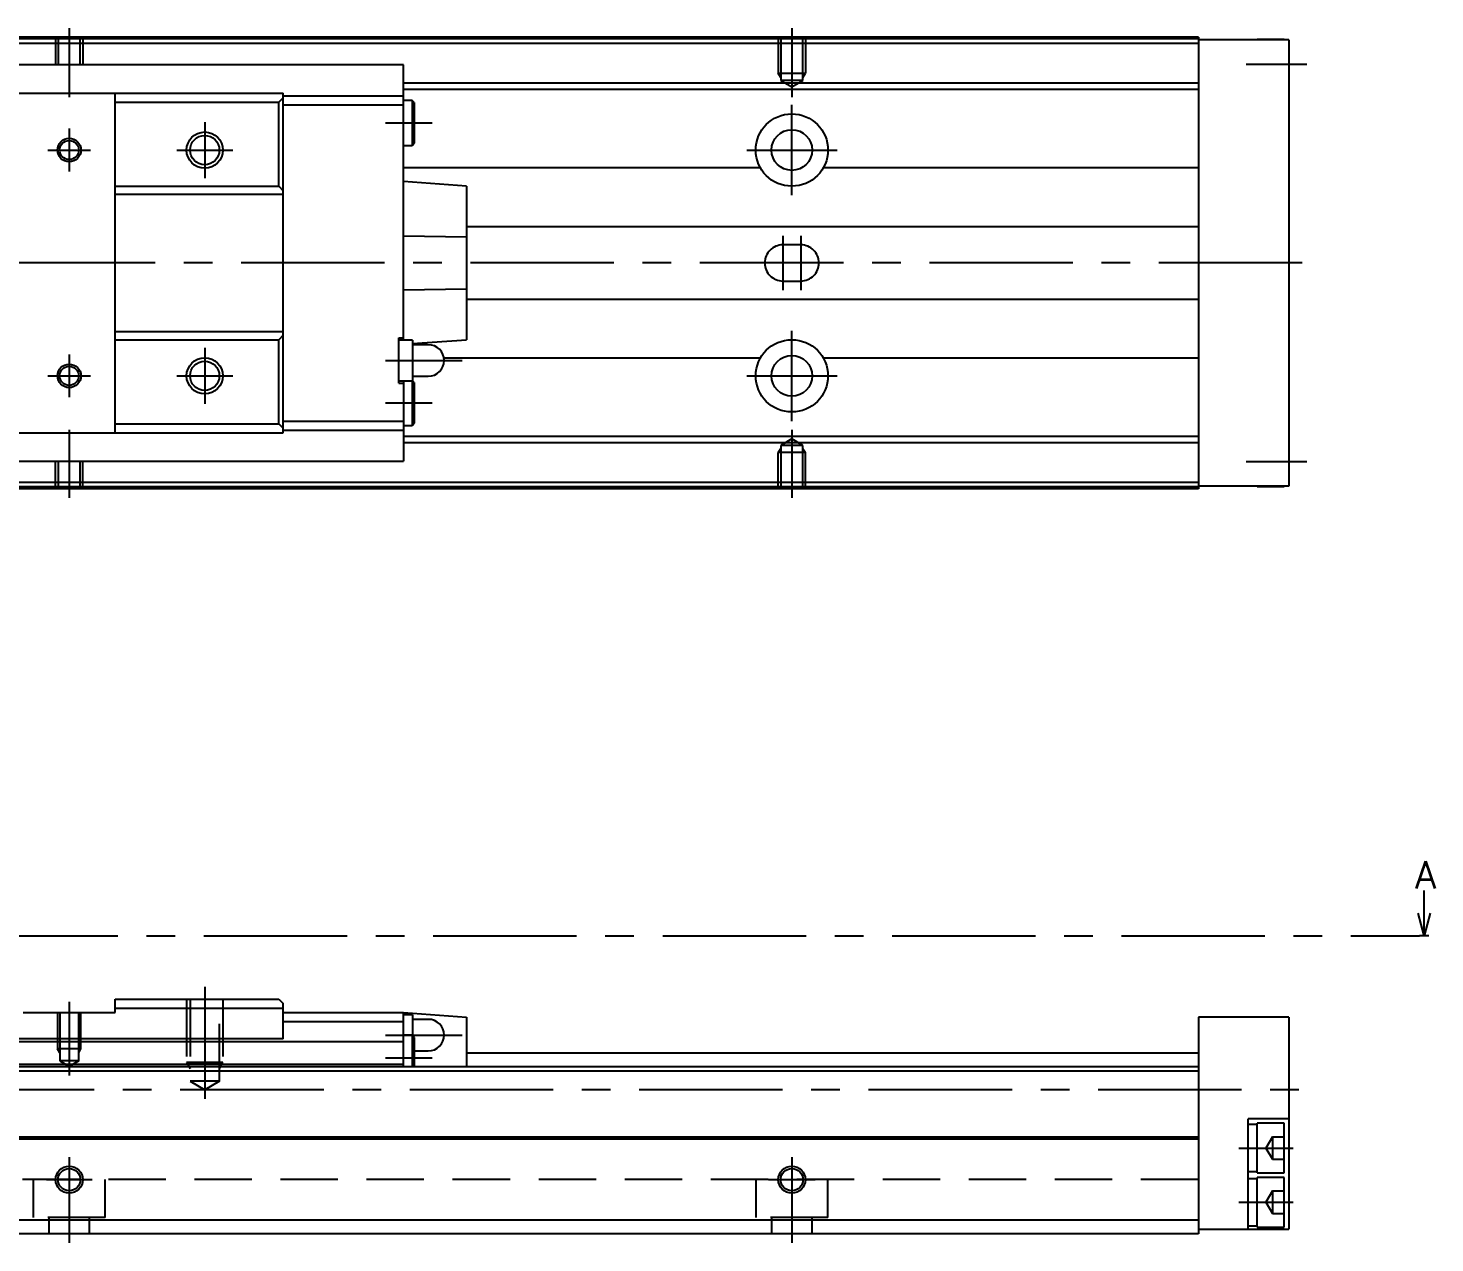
# Model space of a CAD drawing. Extents: x -2 to 520, y -8 to 266.
# Drawn here: x 364 to 519.7, y 9 to 143.5 of the extents above; entities that cross this region are included whole.
import ezdxf

# ---------------------------------------------------------------- set-up
doc = ezdxf.new("R2010")
doc.units = 0
doc.header["$LTSCALE"] = 0.5
doc.linetypes.add('CENTER', pattern=[50.8, 31.75, -6.35, 6.35, -6.35])
doc.linetypes.add('DASHED', pattern=[19.05, 12.7, -6.35])
for name, color, linetype in [('MSM_CENTER', 1, 'CENTER'), ('MSM_CONTINUOUS', 7, 'CONTINUOUS'), ('MSM_DASHED', 4, 'DASHED'), ('MSM_NARROW', 5, 'CONTINUOUS'), ('MSM_PART_NUMBER', 7, 'CONTINUOUS')]:
    doc.layers.add(name, color=color, linetype=linetype)
doc.styles.get("Standard").update_dxf_attribs({"font": 'txt.shx', "height": 3, "bigfont": 'bigfont.shx'})

msp = doc.modelspace()

# ---------------------------------------------------------------- linework, layer by layer
at = {"layer": 'MSM_CENTER'}
for p, q in [((368.55, 143.5), (368.55, 135.87)), ((448.55, 143.5), (448.55, 135.87)), ((498.85, 139.5), (505.55, 139.5)), ((448.55, 125), (448.55, 135)), ((383.55, 133.1), (383.55, 126.9)), ((403.55, 133), (408.75, 133)), ((368.55, 132.37), (368.55, 127.64)), ((366.19, 130), (370.92, 130)), ((380.45, 130), (386.65, 130)), ((443.55, 130), (453.55, 130)), ((447.55, 120.5), (447.55, 114.5)), ((449.55, 120.5), (449.55, 114.5)), ((505.05, 117.5), (200.05, 117.5)), ((448.55, 100), (448.55, 110)), ((383.55, 108.1), (383.55, 101.9)), ((368.55, 107.37), (368.55, 102.64)), ((403.55, 106.7), (412.05, 106.7)), ((366.19, 105), (370.92, 105)), ((380.45, 105), (386.65, 105)), ((443.55, 105), (453.55, 105)), ((403.55, 102), (408.75, 102)), ((368.55, 99.01), (368.55, 91.5)), ((448.55, 99.01), (448.55, 91.5)), ((498.85, 95.5), (505.55, 95.5)), ((231.05, 43), (518.05, 43)), ((383.55, 37.35), (383.55, 24.96)), ((368.55, 35.7), (368.55, 27.54)), ((403.55, 32), (412.05, 32)), ((403.55, 29.5), (408.75, 29.5)), ((203.05, 26), (505.05, 26)), ((498.05, 19.5), (504.05, 19.5)), ((368.55, 18.5), (368.55, 9)), ((448.55, 18.5), (448.55, 9)), ((366.02, 16), (371.09, 16)), ((445.98, 16), (451.13, 16)), ((498.05, 13.5), (504.05, 13.5))]:
    msp.add_line(p, q, dxfattribs=at)
at = {"layer": 'MSM_CONTINUOUS'}
for p, q in [((493.55, 142.5), (243.55, 142.5)), ((493.55, 142.3), (243.55, 142.3)), ((493.55, 141.8), (243.55, 141.8)), ((493.55, 142.5), (493.55, 92.5)), ((503.55, 142.2), (493.55, 142.2)), ((500.05, 142.2), (500.05, 142.25)), ((503.05, 142.25), (500.05, 142.25)), ((503.05, 142.2), (503.05, 142.25)), ((503.55, 142.2), (503.55, 92.8)), ((405.55, 139.45), (331.55, 139.45)), ((405.55, 108.95), (405.55, 139.45)), ((493.55, 137.4), (405.55, 137.4)), ((344.85, 136.3), (392.25, 136.3)), ((373.65, 98.7), (373.65, 136.3)), ((392.25, 135.8), (391.75, 135.3)), ((392.25, 98.7), (392.25, 136.3)), ((392.25, 136), (405.55, 136)), ((493.55, 136.7), (405.55, 136.7)), ((406.5, 135.5), (405.55, 135.5)), ((406.5, 135.5), (406.5, 130.5)), ((406.75, 135.25), (406.5, 135.5)), ((373.65, 135.3), (391.75, 135.3)), ((391.75, 126), (391.75, 135.3)), ((392.25, 135), (405.55, 135)), ((406.75, 135.25), (406.75, 130.75)), ((405.55, 130.5), (406.5, 130.5)), ((406.5, 130.5), (406.75, 130.75)), ((445.07, 128.04), (405.55, 128.04)), ((493.55, 128.04), (452.04, 128.04)), ((412.55, 126), (405.55, 126.5)), ((373.65, 126), (391.75, 126)), ((373.65, 125.1), (392.25, 125.1)), ((391.75, 126), (392.25, 125.5)), ((412.55, 126), (412.55, 109)), ((493.55, 121.5), (412.55, 121.5)), ((412.55, 120.37), (405.55, 120.46)), ((405.55, 114.54), (412.55, 114.63)), ((412.55, 113.5), (493.55, 113.5)), ((373.65, 109.9), (392.25, 109.9)), ((392.25, 109.5), (391.75, 109)), ((405.05, 109.2), (405.55, 109.2)), ((405.05, 104.2), (405.05, 109.2)), ((373.65, 109), (391.75, 109)), ((391.75, 99.7), (391.75, 109)), ((406.55, 108.95), (405.05, 108.95)), ((406.55, 108.57), (412.55, 109)), ((406.55, 108.95), (406.55, 104.45)), ((408.3, 108.45), (406.55, 108.45)), ((445.07, 106.96), (410.03, 106.96)), ((493.55, 106.96), (452.04, 106.96)), ((405.05, 104.45), (406.55, 104.45)), ((405.55, 104.45), (405.55, 95.55)), ((406.5, 104.45), (406.5, 99.5)), ((406.55, 104.95), (408.3, 104.95)), ((406.75, 104.25), (406.55, 104.45)), ((405.05, 104.2), (405.55, 104.2)), ((406.75, 104.25), (406.75, 99.75)), ((373.65, 99.7), (391.75, 99.7)), ((391.75, 99.7), (392.25, 99.2)), ((392.25, 100), (405.55, 100)), ((406.5, 99.5), (406.75, 99.75)), ((344.85, 98.7), (392.25, 98.7)), ((392.25, 99), (405.55, 99)), ((405.55, 99.5), (406.5, 99.5)), ((493.55, 98.3), (405.55, 98.3)), ((493.55, 97.6), (405.55, 97.6)), ((331.55, 95.55), (405.55, 95.55)), ((493.55, 93.2), (243.55, 93.2)), ((493.55, 92.7), (243.55, 92.7)), ((493.55, 92.5), (243.55, 92.5)), ((503.55, 92.8), (493.55, 92.8)), ((500.05, 92.75), (500.05, 92.8)), ((500.05, 92.75), (503.05, 92.75)), ((503.05, 92.75), (503.05, 92.8)), ((518.55, 43), (518.55, 48)), ((518.55, 43), (517.88, 45.5)), ((519.22, 45.5), (518.55, 43)), ((519.05, 43), (518.05, 43)), ((373.65, 34.5), (373.65, 36)), ((373.65, 36), (391.75, 36)), ((391.75, 36), (392.25, 35.5)), ((363.45, 34.5), (373.65, 34.5)), ((373.65, 35), (392.25, 35)), ((392.25, 31.59), (392.25, 35.5)), ((392.25, 34.5), (405.55, 34.5)), ((405.55, 34.5), (412.55, 34)), ((405.55, 28.5), (405.55, 34.5)), ((392.25, 33.5), (405.55, 33.5)), ((406.55, 34.25), (405.55, 34.25)), ((406.55, 34.25), (406.55, 31.95)), ((408.3, 33.75), (406.55, 33.75)), ((412.55, 34), (412.55, 28.5)), ((503.55, 34), (493.55, 34)), ((493.55, 34), (493.55, 10)), ((503.55, 34), (503.55, 10.5)), ((331.55, 31.3), (405.55, 31.3)), ((392.25, 31.59), (344.85, 31.59)), ((406.5, 32), (405.55, 32)), ((406.75, 31.75), (406.5, 32)), ((406.5, 32), (406.5, 28.5)), ((406.75, 31.75), (406.75, 28.5)), ((406.75, 30.25), (408.3, 30.25)), ((493.55, 30), (412.55, 30)), ((493.55, 28.5), (243.55, 28.5)), ((331.55, 28.8), (405.55, 28.8)), ((493.55, 28), (243.55, 28)), ((499.05, 10.5), (499.05, 22.75)), ((503.55, 22.75), (499.05, 22.75)), ((500.05, 22.1), (499.05, 22.1)), ((500.05, 16.75), (500.05, 22.25)), ((503.05, 22.25), (500.05, 22.25)), ((503.05, 16.75), (503.05, 22.25)), ((493.55, 20.7), (243.55, 20.7)), ((493.55, 20.5), (243.55, 20.5)), ((499.05, 16.9), (500.05, 16.9)), ((500.05, 16.1), (499.05, 16.1)), ((500.05, 16.75), (503.05, 16.75)), ((500.05, 10.75), (500.05, 16.25)), ((503.05, 16.25), (500.05, 16.25)), ((503.05, 10.75), (503.05, 16.25)), ((493.55, 11.5), (243.55, 11.5)), ((493.55, 10), (243.55, 10)), ((493.55, 10.5), (503.55, 10.5)), ((499.05, 10.9), (500.05, 10.9)), ((500.05, 10.75), (503.05, 10.75))]:
    msp.add_line(p, q, dxfattribs=at)
for centre, radius in [((448.55, 130), 4), ((368.55, 130), 1.06), ((383.55, 130), 1.62), ((448.55, 130), 2.25), ((448.55, 105), 4), ((368.55, 105), 1.06), ((383.55, 105), 1.62), ((448.55, 105), 2.25), ((368.55, 16), 1.23), ((448.55, 16), 1.23)]:
    msp.add_circle(centre, radius, dxfattribs=at)
for centre in [(408.3, 106.7), (408.3, 32)]:
    msp.add_arc(centre, 1.75, 270, 90, dxfattribs=at)
at = {"layer": 'MSM_DASHED'}
for p, q in [((367.05, 142.5), (367.05, 139.45)), ((367.32, 142.5), (367.32, 139.45)), ((369.78, 139.45), (369.78, 142.5)), ((370.05, 142.5), (370.05, 139.45)), ((447.05, 142.5), (447.05, 138.5)), ((447.32, 142.5), (447.32, 137.7)), ((449.78, 137.7), (449.78, 142.5)), ((450.05, 142.5), (450.05, 138.5)), ((447.05, 138.5), (450.05, 138.5)), ((447.32, 138.03), (447.05, 138.5)), ((447.32, 137.7), (448.55, 136.99)), ((449.78, 137.7), (447.32, 137.7)), ((448.55, 136.99), (449.78, 137.7)), ((449.78, 138.03), (450.05, 138.5)), ((449.55, 119.5), (447.55, 119.5)), ((447.55, 115.5), (449.55, 115.5)), ((447.32, 96.97), (447.05, 96.5)), ((448.55, 98.01), (447.32, 97.3)), ((447.32, 97.3), (447.32, 92.5)), ((449.78, 97.3), (447.32, 97.3)), ((449.78, 97.3), (448.55, 98.01)), ((449.78, 92.5), (449.78, 97.3)), ((449.78, 96.97), (450.05, 96.5)), ((367.05, 92.5), (367.05, 95.55)), ((367.32, 95.55), (367.32, 92.5)), ((369.78, 92.5), (369.78, 95.55)), ((370.05, 92.5), (370.05, 95.55)), ((447.05, 92.5), (447.05, 96.5)), ((450.05, 96.5), (447.05, 96.5)), ((450.05, 92.5), (450.05, 96.5)), ((381.55, 36), (381.55, 29)), ((381.93, 36), (381.93, 26.9)), ((385.18, 26.9), (385.18, 36)), ((385.55, 36), (385.55, 29)), ((367.25, 34.5), (367.25, 30.5)), ((367.5, 34.5), (367.5, 29.15)), ((369.61, 29.15), (369.61, 34.5)), ((369.85, 30.5), (369.85, 34.5)), ((369.85, 30.5), (367.25, 30.5)), ((367.5, 30.05), (367.25, 30.5)), ((369.61, 30.05), (369.85, 30.5)), ((369.61, 29.15), (367.5, 29.15)), ((367.5, 29.15), (368.55, 28.54)), ((369.61, 29.15), (368.55, 28.54)), ((381.55, 29), (385.55, 29)), ((381.55, 29), (381.93, 28.3)), ((385.18, 28.3), (385.55, 29)), ((385.18, 26.9), (381.93, 26.9)), ((381.93, 26.9), (383.55, 25.96)), ((385.18, 26.9), (383.55, 25.96)), ((501.75, 20.75), (501.03, 19.5)), ((501.75, 20.75), (503.05, 20.75)), ((501.75, 20.75), (501.75, 18.25)), ((501.03, 19.5), (501.75, 18.25)), ((501.75, 19.5), (503.05, 19.5)), ((501.75, 18.25), (503.05, 18.25)), ((493.55, 16), (243.55, 16)), ((364.55, 16), (364.55, 11.8)), ((372.55, 11.8), (372.55, 16)), ((444.55, 16), (444.55, 11.8)), ((452.55, 11.8), (452.55, 16)), ((501.75, 14.75), (501.03, 13.5)), ((501.75, 14.75), (503.05, 14.75)), ((501.75, 14.75), (501.75, 12.25)), ((501.03, 13.5), (501.75, 12.25)), ((501.75, 13.5), (503.05, 13.5)), ((372.55, 11.8), (364.55, 11.8)), ((366.3, 11.8), (366.3, 10)), ((370.8, 10), (370.8, 11.8)), ((452.55, 11.8), (444.55, 11.8)), ((446.3, 11.8), (446.3, 10)), ((450.8, 10), (450.8, 11.8)), ((501.75, 12.25), (503.05, 12.25))]:
    msp.add_line(p, q, dxfattribs=at)
for centre, start, end in [((447.55, 117.5), 90, 270), ((449.55, 117.5), 270, 90)]:
    msp.add_arc(centre, 2, start, end, dxfattribs=at)
at = {"layer": 'MSM_NARROW'}
for centre, radius in [((368.55, 130), 1.3), ((383.55, 130), 2), ((368.55, 105), 1.3), ((383.55, 105), 2), ((368.55, 16), 1.5), ((448.55, 16), 1.5)]:
    msp.add_circle(centre, radius, dxfattribs=at)

# ---------------------------------------------------------------- texts
at = {"layer": 'MSM_PART_NUMBER'}
msp.add_text('A', height=3, dxfattribs=at).set_placement((517.55, 48.25))

doc.saveas('drawing.dxf')
